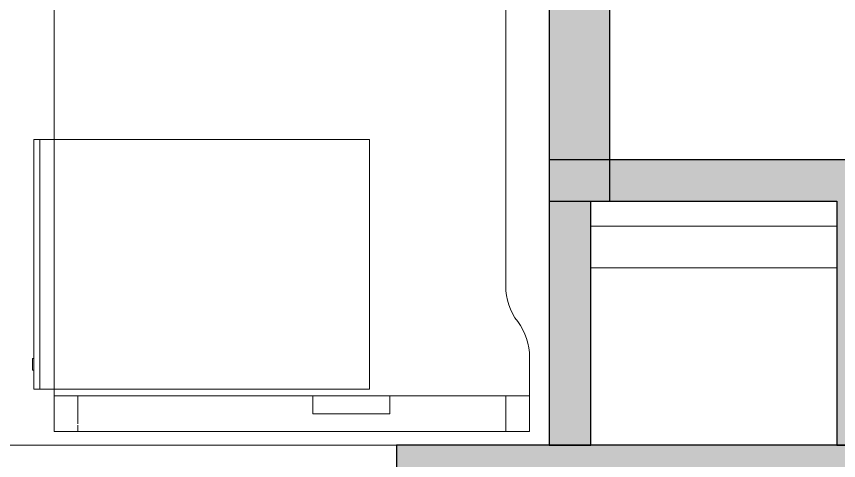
# Model space of a CAD drawing. Header units: millimetres. Extents: x 155927 to 326028, y -36033 to 97293.
# Drawn here: x 161178 to 162562, y 9344 to 10091 of the extents above; entities that cross this region are included whole.
import ezdxf

# ---------------------------------------------------------------- set-up
doc = ezdxf.new("R2010")
doc.units = ezdxf.units.MM
doc.header["$MEASUREMENT"] = 0
for name, color, linetype, lineweight in [('A-WALL-PATT', 7, 'CONTINUOUS', 9), ('I-FURN', 8, 'CONTINUOUS', 9), ('I-WALL', 7, 'CONTINUOUS', 9)]:
    doc.layers.add(name, color=color, linetype=linetype, lineweight=lineweight)

msp = doc.modelspace()

# ---------------------------------------------------------------- hatches: boundary and pattern name
at = {"layer": 'A-WALL-PATT'}
for points in [[(162074.8, 9780.1), (162176.8, 9780.1), (162176.8, 13607.6), (162074.8, 13607.6), (162074.8, 10128.1)], [(162558.8, 9780.1), (162558.8, 9850.1), (162074.8, 9850.1), (162074.8, 9780.1), (162332.8, 9780.1)], [(162628.8, 9369.6), (162628.8, 9850.1), (162558.8, 9850.1), (162558.8, 9369.6)], [(162144.8, 9369.6), (162144.8, 9780.1), (162074.8, 9780.1), (162074.8, 9369.6)]]:
    msp.add_hatch(color=256, dxfattribs=at).paths.add_polyline_path(points, flags=0)
h = msp.add_hatch(color=256, dxfattribs=at)
h.paths.add_polyline_path([(162125.8, 9267.6), (162125.8, 9369.6), (161817.8, 9369.6), (161817.8, 9267.6), (162029.5, 9267.6)], flags=0)
h.paths.add_polyline_path([(157533.8, 9267.6), (157533.8, 9369.6), (156862.8, 9369.6), (156862.8, 9267.6), (157480.1, 9267.6)], flags=0)
h = msp.add_hatch(color=256, dxfattribs=at)
h.paths.add_polyline_path([(165783.8, 9267.6), (165783.8, 9369.6), (164242.8, 9369.6), (164242.8, 9267.6), (165669, 9267.6)], flags=0)
h.paths.add_polyline_path([(162608.8, 9267.6), (162608.8, 9369.6), (162125.8, 9369.6), (162125.8, 9267.6), (162332.8, 9267.6)], flags=0)

# ---------------------------------------------------------------- linework, layer by layer
at = {"layer": 'I-FURN'}
for p, q in [((161241.6, 10992.4), (161241.6, 9392.4)), ((161241.6, 9392.4), (161241.6, 10992.4)), ((162001.6, 9637.4), (162001.6, 10469.7)), ((162001.6, 10469.7), (162001.6, 9637.4)), ((161217.3, 9883.9), (161207.3, 9883.9)), ((161207.3, 9883.9), (161207.3, 9463.9)), ((161217.3, 9463.9), (161217.3, 9883.9)), ((161241.6, 9883.9), (161217.3, 9883.9)), ((161217.3, 9883.9), (161217.3, 9463.9)), ((161772.3, 9883.9), (161241.6, 9883.9)), ((161772.3, 9463.9), (161772.3, 9883.9)), ((161207.3, 9515.5), (161205.3, 9515.5)), ((161205.3, 9515.5), (161205.3, 9495.5)), ((161205.3, 9495.5), (161205.3, 9515.5)), ((162041.6, 9392.4), (162041.6, 9517.4)), ((162041.6, 9517.4), (162041.6, 9392.4)), ((161205.3, 9495.5), (161207.3, 9495.5)), ((161207.3, 9463.9), (161217.3, 9463.9)), ((161217.3, 9463.9), (161241.6, 9463.9)), ((161241.6, 9463.9), (161772.3, 9463.9)), ((161241.6, 9452.4), (161676.6, 9452.4)), ((161281.6, 9452.4), (161241.6, 9452.4)), ((161241.6, 9392.4), (161241.6, 9452.4)), ((161241.6, 9452.4), (161241.6, 9392.4)), ((162001.6, 9452.4), (161281.6, 9452.4)), ((161281.6, 9452.4), (161281.6, 9405.3)), ((161281.6, 9452.4), (161281.6, 9405.3)), ((161676.6, 9452.4), (161806.6, 9452.4)), ((161676.6, 9422.4), (161676.6, 9452.4)), ((161676.6, 9452.4), (161676.6, 9422.4)), ((161806.6, 9452.4), (162041.6, 9452.4)), ((161806.6, 9452.4), (161806.6, 9422.4)), ((161806.6, 9452.4), (161806.6, 9422.4)), ((162041.6, 9452.4), (162001.6, 9452.4)), ((162001.6, 9452.4), (162001.6, 9392.4)), ((162001.6, 9452.4), (162001.6, 9392.4)), ((162041.6, 9452.4), (162041.6, 9392.4)), ((162041.6, 9452.4), (162041.6, 9392.4)), ((161806.6, 9422.4), (161676.6, 9422.4)), ((161676.6, 9422.4), (161806.6, 9422.4)), ((161281.6, 9402.9), (161281.6, 9392.4)), ((161281.6, 9402.9), (161281.6, 9392.4)), ((162041.6, 9392.4), (161241.6, 9392.4)), ((161241.6, 9392.4), (161281.6, 9392.4)), ((161241.6, 9392.4), (162041.6, 9392.4)), ((162041.6, 9392.4), (161241.6, 9392.4)), ((161281.6, 9392.4), (162001.6, 9392.4)), ((162001.6, 9392.4), (162041.6, 9392.4))]:
    msp.add_line(p, q, dxfattribs=at)
for centre, start, end in [((162101.6, 9637.4), 180, 216.8699), ((162101.6, 9637.4), 180, 216.8699), ((161941.6, 9517.4), 0, 36.8699), ((161941.6, 9517.4), 0, 36.8699)]:
    msp.add_arc(centre, 100, start, end, dxfattribs=at)
at = {"layer": 'I-WALL', "lineweight": 30}
for p, q in [((162176.8, 9780.1), (162176.8, 13607.6)), ((162074.8, 13505.6), (162074.8, 9780.1)), ((162558.8, 9850.1), (162074.8, 9850.1)), ((162074.8, 9850.1), (162074.8, 9780.1)), ((162628.8, 9850.1), (162558.8, 9850.1)), ((162074.8, 9780.1), (162176.8, 9780.1)), ((162074.8, 9780.1), (162074.8, 9369.6)), ((162144.8, 9780.1), (162558.8, 9780.1)), ((162144.8, 9369.6), (162144.8, 9780.1)), ((162558.8, 9780.1), (162558.8, 9369.6)), ((162125.8, 9369.6), (161817.8, 9369.6)), ((161817.8, 9369.6), (161817.8, 9267.6)), ((162074.8, 9369.6), (162144.8, 9369.6)), ((162608.8, 9369.6), (162125.8, 9369.6)), ((162558.8, 9369.6), (162628.8, 9369.6))]:
    msp.add_line(p, q, dxfattribs=at)
at = {"layer": 'I-WALL'}
for p, q in [((162144.8, 9738.3), (162558.8, 9738.3)), ((162558.8, 9668.3), (162144.8, 9668.3)), ((160417.8, 9369.6), (161817.8, 9369.6))]:
    msp.add_line(p, q, dxfattribs=at)

doc.saveas('drawing.dxf')
